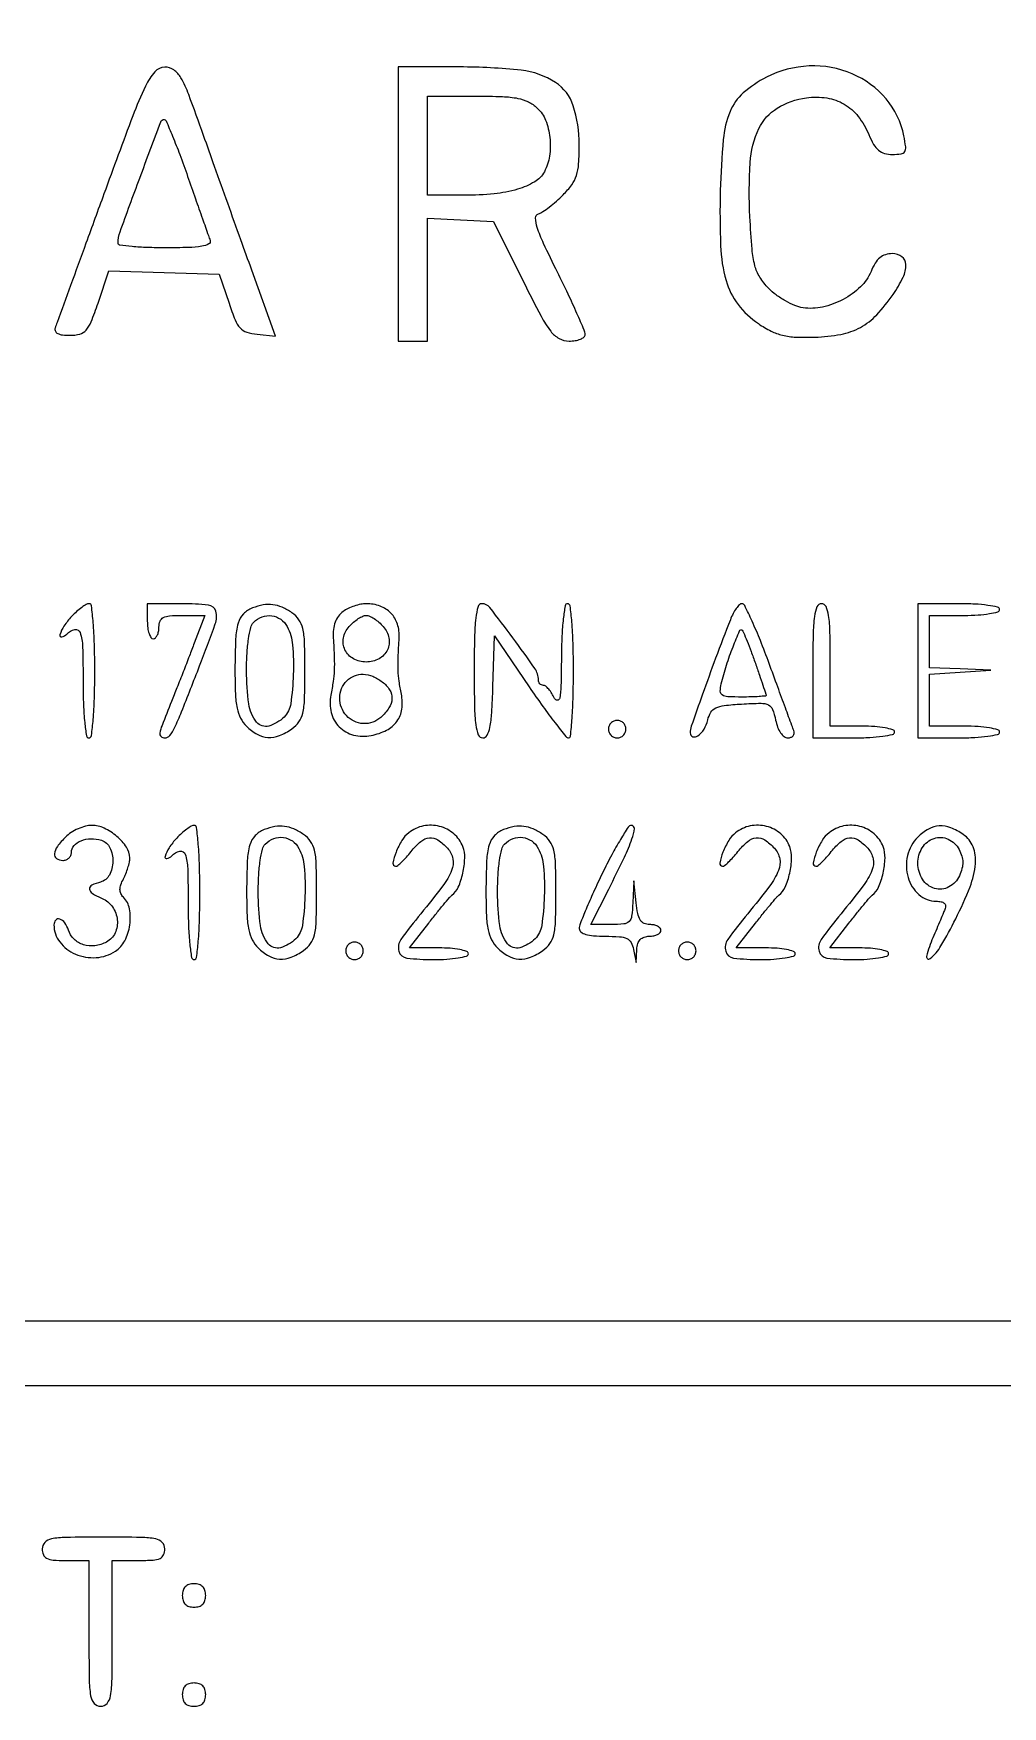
# Model space of a CAD drawing. Extents: x 0 to 1066, y 0 to 761.
# Drawn here: x 982.42 to 996.46, y 667.41 to 691.67 of the extents above; entities that cross this region are included whole.
import ezdxf

# ---------------------------------------------------------------- set-up
doc = ezdxf.new("R2010")
doc.units = 0
doc.header["$MEASUREMENT"] = 0

msp = doc.modelspace()

# ---------------------------------------------------------------- linework, layer by layer
for points in [[(982.655824, 748.540282, 0.000002), (992.073451, 729.761465, 0.000003), (1001.476501, 711.012148, 0.073166), (1001.582046, 710.861438, 0.516769), (1001.62967, 710.868157, 0.000161), (1002.660428, 712.865717, 0.00194), (1003.806305, 715.10946, 0.001155)], [(1015.781863, 710.854808, 0.000003), (1025.166237, 729.64381, 0.000005), (1034.526962, 748.386234, 0.116318)]]:
    msp.add_lwpolyline(points, format="xyb")
for points in [[(983.438321, 689.340206, 0.000125), (983.178494, 688.628008, 0.000192), (982.953778, 688.010838, 0.000062), (982.759407, 687.476168, 0.005486), (982.731319, 687.39615, 0.19987), (982.734355, 687.351539, 0.163442), (982.768481, 687.317487, 0.08584), (982.838547, 687.296653, 0.029451), (982.944608, 687.2904, 0.063377), (983.088652, 687.308732, 0.151257), (983.179416, 687.364806, 0.085588), (983.252443, 687.484887, 0.011993), (983.352844, 687.758541), (983.51197, 688.226681), (984.311225, 688.202691), (985.11048, 688.1787), (985.251256, 687.7557, 0.015823), (985.340084, 687.51454, 0.088464), (985.413048, 687.398427, 0.131798), (985.507605, 687.337657, 0.052683), (985.659601, 687.306236), (985.92717, 687.279771), (985.580771, 688.236836, -0.000626), (985.422791, 688.675031, -0.000357), (985.233039, 689.204612, -0.000357), (985.0429, 689.737672, -0.000593), (984.883436, 690.187432, 0.004174), (984.668048, 690.781379, 0.039874), (984.554275, 691.025615, 0.111494), (984.451111, 691.139118, 0.155434), (984.321, 691.179738, 0.217023), (984.176571, 691.112937, 0.065789), (984.041285, 690.905896, 0.022406), (983.856401, 690.471735, 0.001927)], [(987.705, 689.1939), (987.705, 687.2058), (987.9165, 687.2058), (988.128, 687.2058), (988.128, 688.098322), (988.128, 688.990844), (988.605515, 688.965472), (989.083029, 688.9401), (989.514965, 688.074843, 0.00524), (989.774392, 687.568504, 0.042513), (989.914698, 687.349096, 0.103701), (990.035239, 687.245441, 0.124492), (990.17955, 687.207693, 0.03953), (990.268636, 687.214018, 0.059003), (990.343859, 687.234656, 0.077896), (990.395039, 687.265413, 0.222097), (990.4122, 687.302141, 0.101173), (990.398837, 687.367506, 0.003503), (990.294604, 687.607112, 0.006419), (990.165258, 687.88902, 0.004427), (990.011874, 688.20505, -0.005651), (989.810215, 688.623147, -0.030942), (989.718102, 688.85631, -0.069495), (989.693966, 688.992334, -0.333024), (989.736111, 689.053137, 0.066853), (989.799063, 689.083956, 0.016549), (989.892663, 689.151041, 0.016633), (989.995614, 689.235703, 0.01598), (990.094137, 689.328121, 0.039181), (990.218617, 689.473805, 0.079849), (990.286511, 689.607664, 0.061618), (990.318683, 689.77774, 0.015969), (990.3276, 690.056868, 0.077191), (990.240308, 690.618928, 0.173312), (989.982161, 690.957544, 0.117566), (989.48735, 691.133778, 0.027031), (988.596017, 691.182), (987.705, 691.182)], [(993.040814, 691.033819, 0.063117), (992.704253, 690.804743, 0.115738), (992.513419, 690.535542, 0.074506), (992.415059, 690.129176, 0.015209), (992.371816, 689.388635, 0.016497), (992.375886, 688.587281, 0.060172), (992.455889, 688.086018, 0.092658), (992.629447, 687.738561, 0.081872), (992.92332, 687.4596, 0.03292), (993.106852, 687.352021, 0.057306), (993.272443, 687.291599, 0.048729), (993.465186, 687.264828, 0.017704), (993.741439, 687.263385, 0.039427), (994.118705, 687.304668, 0.078065), (994.401482, 687.405851, 0.078457), (994.638719, 687.588467, 0.040169), (994.87485, 687.88174, 0.035425), (995.021206, 688.133394, 0.119133), (995.06227, 688.318072, 0.236186), (995.003883, 688.429617, 0.157457), (994.863964, 688.4748, 0.076781), (994.765103, 688.459529, 0.098043), (994.684457, 688.415264, 0.081693), (994.616652, 688.336429, 0.03867), (994.555753, 688.216541, -0.104072), (994.403514, 687.994059, -0.068151), (994.151048, 687.811059, -0.067182), (993.854162, 687.70034, -0.093416), (993.571263, 687.690009, -0.059372), (993.452228, 687.722747, -0.031768), (993.314739, 687.789248, -0.031132), (993.181196, 687.876031, -0.0421), (993.073258, 687.97121, -0.049822), (992.944548, 688.135546, -0.077099), (992.872665, 688.300499, -0.044114), (992.832132, 688.5382, -0.007118), (992.800897, 689.007251, -0.028245), (992.804217, 689.794712, -0.095646), (992.931513, 690.290342, -0.146261), (993.196855, 690.585307, -0.103978), (993.618648, 690.734769, -0.070853), (993.914988, 690.732358, -0.095817), (994.166895, 690.643062, -0.09438), (994.370013, 690.464945, -0.066825), (994.523502, 690.20252, 0.030919), (994.594174, 690.05901, 0.087412), (994.665342, 689.973445, 0.109607), (994.751206, 689.928276, 0.066582), (994.86541, 689.913, 0.033327), (994.992328, 689.921469, 0.224914), (995.043783, 689.954868, 0.170995), (995.05844, 690.022342, 0.018145), (995.032244, 690.183528, 0.126521), (994.773902, 690.719569, 0.117144), (994.28238, 691.083065, 0.111931), (993.66046, 691.196626, 0.107719)], [(989.719448, 690.586504, -0.112816), (989.839514, 690.409524, -0.065368), (989.901119, 690.158717, -0.063424), (989.896733, 689.890821, -0.087308), (989.821786, 689.662537, -0.138284), (989.681571, 689.516839, -0.060684), (989.433634, 689.40951, -0.046588), (989.092504, 689.342414, -0.02528), (988.665276, 689.3208), (988.128, 689.3208), (988.128, 690.0399), (988.128, 690.759), (988.831148, 690.759, -0.008626), (989.216144, 690.752358, -0.039344), (989.438478, 690.727092, -0.067283), (989.590649, 690.675622, -0.072501)], [(984.651648, 689.595591, 0.000098), (984.76487, 689.271974, 0.000136), (984.866443, 688.982089, 0.000083), (984.952074, 688.738042, 0.001738), (984.977949, 688.66515, -0.381012), (984.957723, 688.615017, -0.074501), (984.856832, 688.582641, -0.033244), (984.664219, 688.564223, -0.007216), (984.330051, 688.5594, -0.008677), (984.067028, 688.563965, -0.01436), (983.845438, 688.578038, -0.008), (983.666068, 688.597512, -0.374775), (983.643416, 688.62285, -0.09024), (983.671954, 688.791494, -0.001995), (983.957825, 689.57073, -0.000802), (984.262426, 690.386868, -0.313454), (984.311032, 690.420441, -0.299479), (984.338457, 690.402277, -0.003058), (984.432648, 690.178076, -0.008532), (984.537338, 689.911764, -0.005282)], [(982.970696, 683.213648, 0.039156), (982.859377, 683.073644, 0.080619), (982.800859, 682.946915, 0.571002), (982.827906, 682.918795, 0.139035), (982.89972, 682.95888, -0.143265), (983.016889, 683.023012, -0.382594), (983.093119, 682.979909, -0.074675), (983.129541, 682.775453, -0.006804), (983.1366, 682.2567, 0.008575), (983.142202, 681.930093, 0.017647), (983.159976, 681.675075, 0.013417), (983.185345, 681.483578, 0.368504), (983.2212, 681.453, 0.377473), (983.257911, 681.48532, 0.010078), (983.282811, 681.717375, 0.014876), (983.300333, 682.024504, 0.00681), (983.3058, 682.4259, 0.007125), (983.300268, 682.814079, 0.01372), (983.282883, 683.124566, 0.007984), (983.258575, 683.36844, 0.380829), (983.224496, 683.3988, 0.13221), (983.182418, 683.387476, 0.026125), (983.116404, 683.344412, 0.02602), (983.042699, 683.28453, 0.021616)], [(984.0672, 683.145, 0.031626), (984.073356, 683.047773, 0.048861), (984.092051, 682.965754, 0.06271), (984.119291, 682.908929, 0.254951), (984.1518, 682.8912, 0.191087), (984.184107, 682.904015, 0.088204), (984.211549, 682.940902, 0.068025), (984.230166, 682.995646, 0.048028), (984.2364, 683.0604, -0.09368), (984.25269, 683.146584, -0.183196), (984.298938, 683.197642, -0.100317), (984.390323, 683.223175, -0.018124), (984.567506, 683.2296), (984.898612, 683.2296), (984.747807, 682.82775, -0.002082), (984.677115, 682.641735, -0.001115), (984.588338, 682.412554, -0.00111), (984.496703, 682.179087, -0.001735), (984.416701, 681.978618, 0.002616), (984.280144, 681.634675, 0.049029), (984.248596, 681.522749, 0.265827), (984.265995, 681.474007, 0.178944), (984.322814, 681.453, 0.228482), (984.392357, 681.486529, 0.055971), (984.461808, 681.59719, 0.018103), (984.564305, 681.831449, 0.001282), (984.824772, 682.495742, 0.006683), (985.052578, 683.105126, 0.154825), (985.059381, 683.288091, 0.307978), (984.952362, 683.378825, 0.026434), (984.5748, 683.3988), (984.0672, 683.3988)], [(985.59, 683.337136, 0.113416), (985.459607, 683.249907, 0.120304), (985.383795, 683.116224, 0.058698), (985.347172, 682.888073, 0.009981), (985.337495, 682.44705, 0.009509), (985.343543, 682.092232, 0.041212), (985.368406, 681.883288, 0.069503), (985.418895, 681.740374, 0.076906), (985.5054, 681.6222, 0.069596), (985.65922, 681.506129, 0.113111), (985.815712, 681.460756, 0.107977), (985.981555, 681.487211, 0.059497), (986.163376, 681.584697, 0.08589), (986.265247, 681.685954, 0.099618), (986.320719, 681.810678, 0.048119), (986.345685, 682.011406, 0.006894), (986.3514, 682.4259, 0.006894), (986.345685, 682.840394, 0.048119), (986.320719, 683.041122, 0.099618), (986.265247, 683.165846, 0.08589), (986.163376, 683.267103, 0.047737), (986.021983, 683.347237, 0.074807), (985.887562, 683.384566, 0.074512), (985.747722, 683.38076, 0.046976)], [(986.094623, 683.065962, -0.102775), (986.172545, 682.801532, -0.029091), (986.182712, 682.370218, -0.026553), (986.145602, 681.948102, -0.162564), (986.049257, 681.755143, -0.128792), (985.826716, 681.624984, -0.299107), (985.650681, 681.681028, -0.138243), (985.537159, 681.944702, -0.032964), (985.5054, 682.4259, -0.014015), (985.512368, 682.674437, -0.021885), (985.533699, 682.887422, -0.022192), (985.565275, 683.053431, -0.139153), (985.60692, 683.12808, -0.10819), (985.730552, 683.207299, -0.120833), (985.870923, 683.223344, -0.123406), (986.000577, 683.172719, -0.115908)], [(986.90337, 683.283875, 0.076886), (986.836427, 683.217007, 0.069525), (986.790034, 683.13079, 0.06166), (986.765253, 683.025743, 0.04229), (986.762314, 682.903175, -0.005769), (986.776389, 682.616291, -0.019971), (986.775933, 682.430394, -0.025275), (986.760879, 682.268872, -0.014209), (986.727175, 682.074723, 0.111338), (986.732651, 681.819617, 0.135878), (986.849484, 681.612368, 0.13569), (987.056422, 681.494533, 0.110894), (987.311963, 681.487627, 0.069467), (987.535703, 681.564909, 0.117954), (987.685632, 681.692768, 0.12477), (987.756351, 681.869007, 0.083203), (987.749208, 682.0875, -0.014935), (987.717355, 682.274366, -0.024907), (987.703147, 682.43329, -0.019358), (987.703027, 682.618298, -0.005624), (987.717086, 682.903175, 0.09204), (987.692506, 683.101992, 0.115532), (987.597843, 683.261134, 0.113962), (987.441176, 683.363151, 0.087787), (987.2397, 683.3988, 0.051755), (987.159672, 683.390494, 0.030617), (987.066999, 683.365041, 0.030376), (986.976631, 683.327895, 0.045191)], [(987.487131, 683.067438, -0.136892), (987.569631, 682.902365, -0.161261), (987.547356, 682.729822, -0.155847), (987.425156, 682.600572, -0.126728), (987.2397, 682.5528, -0.126728), (987.054244, 682.600572, -0.155847), (986.932044, 682.729822, -0.161261), (986.909769, 682.902365, -0.136892), (986.992269, 683.067438, -0.030996), (987.055854, 683.129497, -0.032796), (987.125488, 683.181965, -0.034751), (987.191034, 683.218686, -0.110751), (987.2397, 683.2296, -0.110751), (987.288366, 683.218686, -0.034751), (987.353912, 683.181965, -0.032796), (987.423546, 683.129497, -0.030996)], [(988.8048, 682.4259, 0.004429), (988.809394, 681.907264, 0.027171), (988.828637, 681.640621, 0.059675), (988.864661, 681.496892, 0.310982), (988.928406, 681.453, 0.277265), (988.990771, 681.490463, 0.072942), (989.031647, 681.60482, 0.034361), (989.058805, 681.814232, 0.006805), (989.076456, 682.192225), (989.1009, 682.931449), (989.602607, 682.192225, 0.006004), (989.799916, 681.908888, 0.009362), (989.977307, 681.670147, 0.004131), (990.132312, 681.472883, 0.227962), (990.173657, 681.453, 0.387916), (990.201527, 681.478453, 0.004865), (990.22263, 681.738789, 0.011107), (990.238014, 682.052858, 0.006683), (990.243, 682.4259, 0.00681), (990.237533, 682.827296, 0.014876), (990.220011, 683.134425, 0.010078), (990.195111, 683.36648, 0.377473), (990.1584, 683.3988, 0.365542), (990.122672, 683.368651, 0.013518), (990.095795, 683.180581, 0.017906), (990.076057, 682.931596, 0.008996), (990.068074, 682.61625, -0.003938), (990.061862, 682.207407, -0.035053), (990.045131, 682.028304, -0.356692), (990.01198, 681.999091, -0.298005), (989.970546, 682.02405, 0.02844), (989.930142, 682.096925, 0.036638), (989.884657, 682.158485, 0.03992), (989.840698, 682.202095, 0.177225), (989.807072, 682.2144, -0.108592), (989.779728, 682.220409, -0.099715), (989.756454, 682.237431, -0.095435), (989.740847, 682.26287, -0.090241), (989.7354, 682.292803, 0.152085), (989.683819, 682.458459, 0.008545), (989.366879, 682.901655, 0.006748), (989.030514, 683.342847, 0.230431), (988.915551, 683.3988, 0.337836), (988.860105, 683.35651, 0.038584), (988.828358, 683.191856, 0.023331), (988.809672, 682.912102, 0.00501)], [(992.517162, 683.16615, 0.003339), (992.304198, 682.607358, 0.004151), (992.113961, 682.084806, 0.001707), (991.951204, 681.6209, 0.083697), (991.935, 681.524779, 0.312627), (991.972716, 681.470353, 0.254015), (992.044692, 681.480401, 0.097401), (992.135321, 681.579578, 0.079193), (992.189904, 681.713072, -0.07731), (992.234763, 681.823965, -0.149045), (992.305094, 681.887692, -0.082541), (992.428843, 681.922681, -0.013238), (992.67991, 681.943914, -0.009846), (992.962714, 681.954722, -0.115249), (993.069924, 681.931762, -0.196754), (993.129607, 681.866633, -0.038982), (993.173497, 681.711264, 0.041225), (993.202783, 681.609343, 0.059746), (993.246111, 681.52643, 0.075165), (993.297389, 681.471492, 0.169033), (993.350526, 681.453, 0.089058), (993.395381, 681.461053, 0.134074), (993.427487, 681.484064, 0.146727), (993.441672, 681.518473, 0.114656), (993.43646, 681.55875, -0.001304), (993.409275, 681.632221, -0.000057), (993.315366, 681.888161, -0.000097), (993.204077, 682.191759, -0.000069), (993.079612, 682.53165, 0.007359), (992.952364, 682.864054, 0.011707), (992.832739, 683.144075, 0.005672), (992.725123, 683.373561, 0.287814), (992.684909, 683.3988, 0.199229), (992.64926, 683.384008, 0.039891), (992.603748, 683.330459, 0.036519), (992.557453, 683.255236, 0.026979)], [(993.7116, 682.4259), (993.7116, 681.453), (994.3038, 681.453, 0.01259), (994.537041, 681.458874, 0.022889), (994.7268, 681.477171, 0.020168), (994.868595, 681.5033, 0.350432), (994.896, 681.5376, 0.332234), (994.871291, 681.570681, 0.026982), (994.759318, 681.597349, 0.027868), (994.609066, 681.616096, 0.017105), (994.4307, 681.6222), (993.9654, 681.6222), (993.9654, 682.5105, 0.004841), (993.96078, 682.98764, 0.030643), (993.941229, 683.2296, 0.072528), (993.903646, 683.357076, 0.292784), (993.8385, 683.3988, 0.303591), (993.77267, 683.354771, 0.065619), (993.735509, 683.2155, 0.028132), (993.716127, 682.95211, 0.004301)], [(995.2344, 682.4259), (995.2344, 681.453), (995.8266, 681.453, 0.01259), (996.059841, 681.458874, 0.022889), (996.2496, 681.477171, 0.020168), (996.391395, 681.5033, 0.350432), (996.4188, 681.5376, 0.339565), (996.393147, 681.571018, 0.024068), (996.27075, 681.597525, 0.025878), (996.10716, 681.616157, 0.015416), (995.9112, 681.6222), (995.4036, 681.6222), (995.4036, 681.998479), (995.4036, 682.374758), (995.84775, 682.405829), (996.2919, 682.436901), (995.84775, 682.45255), (995.4036, 682.4682), (995.4036, 682.8489), (995.4036, 683.2296), (995.9112, 683.2296, 0.015416), (996.10716, 683.235643, 0.025878), (996.27075, 683.254275, 0.024068), (996.393147, 683.280782, 0.339565), (996.4188, 683.3142, 0.350432), (996.391395, 683.3485, 0.020168), (996.2496, 683.374629, 0.022889), (996.059841, 683.392926, 0.01259), (995.8266, 683.3988), (995.2344, 683.3988)], [(992.879439, 682.535159, -0.001619), (992.938986, 682.364305, -0.00251), (992.989163, 682.21642, -0.000754), (993.031873, 682.087786, -0.079938), (993.0348, 682.069598, -0.38845), (993.025824, 682.059788, -0.004704), (992.932498, 682.052367, -0.010918), (992.820073, 682.046954, -0.006568), (992.686538, 682.0452, -0.011917), (992.479261, 682.050141, -0.129665), (992.400269, 682.075058, -0.261064), (992.371431, 682.128272, -0.057007), (992.385238, 682.23555, -0.016319), (992.461392, 682.505948, -0.015754), (992.555825, 682.774043, -0.008409), (992.650465, 683.006265, -0.530946), (992.687066, 683.013334, -0.097384), (992.707167, 682.983393, -0.003648), (992.758843, 682.857603, -0.006476), (992.817226, 682.706873, -0.004498)], [(987.47235, 682.265833, -0.089841), (987.57915, 682.149404, -0.152321), (987.612956, 682.02272, -0.135005), (987.569858, 681.888145, -0.064317), (987.450856, 681.748789, -0.200654), (987.198191, 681.65955, -0.195122), (986.953373, 681.775385, -0.190943), (986.855129, 682.031628, -0.195996), (986.96052, 682.28208, -0.101219), (987.068968, 682.353698, -0.103777), (987.195845, 682.376142, -0.091931), (987.333438, 682.346084, -0.062802)], [(990.7506, 681.5799, 0.099038), (990.760288, 681.53147, 0.097945), (990.787877, 681.490277, 0.097945), (990.82907, 681.462688, 0.099038), (990.8775, 681.453, 0.099038), (990.92593, 681.462688, 0.097945), (990.967123, 681.490277, 0.097945), (990.994712, 681.53147, 0.099038), (991.0044, 681.5799, 0.099038), (990.994712, 681.62833, 0.097945), (990.967123, 681.669523, 0.097945), (990.92593, 681.697112, 0.099038), (990.8775, 681.7068, 0.099038), (990.82907, 681.697112, 0.097945), (990.787877, 681.669523, 0.097945), (990.760288, 681.62833, 0.099038)], [(982.8828, 680.0148, 0.03587), (982.763403, 679.876923, 0.130134), (982.720414, 679.770274, 0.282829), (982.750636, 679.703836, 0.149252), (982.8405, 679.6764, 0.091732), (982.888945, 679.685363, 0.095925), (982.930123, 679.711018, 0.099462), (982.95768, 679.749285, 0.106859), (982.9674, 679.794249, -0.18759), (983.004924, 679.890744, -0.112358), (983.107444, 679.961679, -0.091262), (983.251292, 679.990761, -0.081377), (983.402318, 679.968717, -0.209447), (983.525302, 679.860796, -0.114818), (983.56765, 679.661111, -0.115362), (983.517436, 679.463936, -0.212083), (983.3904, 679.362513, 0.04542), (983.26156, 679.315985, 0.315491), (983.229916, 679.261005, 0.240185), (983.268801, 679.199038, 0.031388), (983.41155, 679.125411, -0.138201), (983.56194, 679.001769, -0.126952), (983.631768, 678.813682, -0.134704), (983.600169, 678.623761, -0.163108), (983.476875, 678.493003, -0.091937), (983.308132, 678.439315, -0.10716), (983.140832, 678.454215, -0.116616), (983.005023, 678.534614, -0.124834), (982.923727, 678.665528, 0.077953), (982.871447, 678.770276, 0.153864), (982.797997, 678.825759, 0.308512), (982.739858, 678.810487, 0.180786), (982.7136, 678.740238, 0.166662), (982.798239, 678.493367, 0.127371), (983.02589, 678.317836, 0.11746), (983.326196, 678.266406, 0.12967), (983.605338, 678.359573, 0.131218), (983.740706, 678.510893, 0.08075), (983.813547, 678.740089, 0.082634), (983.809242, 678.974998, 0.151693), (983.720963, 679.142797, -0.086488), (983.683792, 679.195659, -0.110523), (983.670825, 679.253604, -0.086646), (983.682794, 679.322154, -0.036435), (983.720963, 679.407956, 0.027397), (983.756353, 679.483795, 0.021935), (983.786247, 679.56885, 0.022447), (983.806945, 679.650176, 0.051128), (983.8134, 679.713138, 0.147969), (983.766849, 679.866994, 0.068874), (983.627206, 680.024568, 0.06685), (983.443206, 680.143709, 0.110729), (983.2635, 680.184, 0.065559), (983.170177, 680.171711, 0.03911), (983.064426, 680.134298, 0.038504), (982.9631, 680.079574, 0.053359)], [(984.493496, 679.998848, 0.039156), (984.382177, 679.858844, 0.080619), (984.323659, 679.732115, 0.571002), (984.350706, 679.703995, 0.139035), (984.42252, 679.74408, -0.143265), (984.539689, 679.808212, -0.382594), (984.615919, 679.765109, -0.074675), (984.652341, 679.560653, -0.006804), (984.6594, 679.0419, 0.008575), (984.665002, 678.715293, 0.017647), (984.682776, 678.460275, 0.013417), (984.708145, 678.268778, 0.368504), (984.744, 678.2382, 0.377473), (984.780711, 678.27052, 0.010078), (984.805611, 678.502575, 0.014876), (984.823133, 678.809704, 0.00681), (984.8286, 679.2111, 0.007125), (984.823068, 679.599279, 0.01372), (984.805683, 679.909766, 0.007984), (984.781375, 680.15364, 0.380829), (984.747296, 680.184, 0.13221), (984.705218, 680.172676, 0.026125), (984.639204, 680.129612, 0.02602), (984.565499, 680.06973, 0.021616)], [(985.7592, 680.122336, 0.113416), (985.628807, 680.035107, 0.120304), (985.552995, 679.901424, 0.058698), (985.516372, 679.673273, 0.009981), (985.506695, 679.23225, 0.009509), (985.512743, 678.877432, 0.041212), (985.537606, 678.668488, 0.069503), (985.588095, 678.525574, 0.076906), (985.6746, 678.4074, 0.069596), (985.82842, 678.291329, 0.113111), (985.984912, 678.245956, 0.107977), (986.150755, 678.272411, 0.059497), (986.332576, 678.369897, 0.08589), (986.434447, 678.471154, 0.099618), (986.489919, 678.595878, 0.048119), (986.514885, 678.796606, 0.006894), (986.5206, 679.2111, 0.006894), (986.514885, 679.625594, 0.048119), (986.489919, 679.826322, 0.099618), (986.434447, 679.951046, 0.08589), (986.332576, 680.052303, 0.047737), (986.191183, 680.132437, 0.074807), (986.056762, 680.169766, 0.074512), (985.916922, 680.16596, 0.046976)], [(987.856612, 680.07825, 0.089805), (987.757163, 679.966105, 0.043236), (987.671587, 679.793347, 0.048498), (987.62747, 679.637926, 0.467869), (987.665973, 679.5918, 0.172696), (987.696949, 679.602828, 0.018536), (987.755082, 679.653928, 0.021071), (987.821439, 679.722294, 0.015459), (987.889315, 679.8033, -0.048077), (988.031074, 679.951676, -0.156002), (988.154799, 680.004366, -0.172274), (988.278221, 679.973101, -0.061561), (988.417731, 679.852638, -0.136975), (988.494641, 679.698686, -0.145477), (988.478182, 679.531057, -0.065719), (988.347298, 679.301429, -0.01098), (988.031027, 678.903259, 0.018012), (987.743005, 678.529996, 0.225643), (987.712376, 678.359085, 0.30586), (987.826573, 678.260804, 0.029253), (988.2126, 678.2382, 0.015416), (988.40856, 678.244243, 0.025878), (988.57215, 678.262875, 0.024068), (988.694547, 678.289382, 0.339565), (988.7202, 678.3228, 0.323443), (988.696367, 678.355789, 0.030987), (988.594773, 678.382549, 0.030258), (988.456883, 678.401292, 0.018653), (988.293213, 678.4074), (987.866227, 678.4074), (988.145163, 678.76695, -0.003854), (988.256243, 678.907875, -0.005166), (988.359246, 679.033814, -0.003638), (988.447288, 679.137673, -0.053157), (988.482257, 679.170522, 0.129692), (988.5743, 679.28792, 0.046816), (988.64021, 679.491283, 0.046836), (988.667873, 679.709239, 0.099316), (988.639987, 679.876362, 0.124768), (988.510012, 680.061705, 0.115191), (988.303698, 680.169534, 0.11323), (988.068004, 680.175835, 0.117392)], [(989.2278, 680.122336, 0.113416), (989.097407, 680.035107, 0.120304), (989.021595, 679.901424, 0.058698), (988.984972, 679.673273, 0.009981), (988.975295, 679.23225, 0.009509), (988.981343, 678.877432, 0.041212), (989.006206, 678.668488, 0.069503), (989.056695, 678.525574, 0.076906), (989.1432, 678.4074, 0.069596), (989.29702, 678.291329, 0.113111), (989.453512, 678.245956, 0.107977), (989.619355, 678.272411, 0.059497), (989.801176, 678.369897, 0.08589), (989.903047, 678.471154, 0.099618), (989.958519, 678.595878, 0.048119), (989.983485, 678.796606, 0.006894), (989.9892, 679.2111, 0.006894), (989.983485, 679.625594, 0.048119), (989.958519, 679.826322, 0.099618), (989.903047, 679.951046, 0.08589), (989.801176, 680.052303, 0.047737), (989.659783, 680.132437, 0.074807), (989.525362, 680.169766, 0.074512), (989.385522, 680.16596, 0.046976)], [(990.662957, 679.490525, 0.005778), (990.534492, 679.216852, 0.008005), (990.426111, 678.96838, 0.005328), (990.341171, 678.758554, 0.093771), (990.3276, 678.686825, 0.235775), (990.351673, 678.638612, 0.08989), (990.42067, 678.60397, 0.052612), (990.535797, 678.582915, 0.018942), (990.702416, 678.5766, -0.016295), (990.910072, 678.569831, -0.092288), (991.016903, 678.54264, -0.159215), (991.077635, 678.486169, -0.079084), (991.113895, 678.38625), (991.150558, 678.1959), (991.162079, 678.38625, -0.059561), (991.177469, 678.471098, -0.115773), (991.212023, 678.530216, -0.125898), (991.266981, 678.564738, -0.077752), (991.3428, 678.5766, 0.048028), (991.407554, 678.582834, 0.068025), (991.462298, 678.601451, 0.088204), (991.499185, 678.628893, 0.191087), (991.512, 678.6612, 0.186306), (991.499532, 678.693499, 0.08974), (991.463798, 678.720949, 0.069574), (991.410701, 678.739558, 0.049583), (991.347907, 678.7458, -0.106875), (991.266769, 678.763344, -0.148219), (991.211179, 678.812118, -0.090066), (991.174728, 678.904267, -0.023205), (991.150628, 679.06305), (991.117443, 679.3803), (991.103222, 679.06305, -0.019641), (991.086846, 678.868732, -0.164707), (991.049086, 678.79053, -0.177005), (990.972941, 678.7543, -0.023434), (990.791682, 678.7458), (990.494364, 678.7458), (990.754149, 679.260431, 0.005112), (990.981475, 679.722444, 0.026039), (991.091683, 679.986816, 0.057887), (991.126305, 680.136535, 0.447294), (991.083863, 680.184, 0.252791), (991.037778, 680.15911, 0.008717), (990.924932, 679.980292, 0.014422), (990.797673, 679.756303, 0.00935)], [(992.594212, 680.07825, 0.089805), (992.494763, 679.966105, 0.043236), (992.409187, 679.793347, 0.048498), (992.36507, 679.637926, 0.467869), (992.403573, 679.5918, 0.172696), (992.434549, 679.602828, 0.018536), (992.492682, 679.653928, 0.021071), (992.559039, 679.722294, 0.015459), (992.626915, 679.8033, -0.048077), (992.768674, 679.951676, -0.156002), (992.892399, 680.004366, -0.172274), (993.015821, 679.973101, -0.061561), (993.155331, 679.852638, -0.136975), (993.232241, 679.698686, -0.145477), (993.215782, 679.531057, -0.065719), (993.084898, 679.301429, -0.01098), (992.768627, 678.903259, 0.018012), (992.480605, 678.529996, 0.225643), (992.449976, 678.359085, 0.30586), (992.564173, 678.260804, 0.029253), (992.9502, 678.2382, 0.015416), (993.14616, 678.244243, 0.025878), (993.30975, 678.262875, 0.024068), (993.432147, 678.289382, 0.339565), (993.4578, 678.3228, 0.323443), (993.433967, 678.355789, 0.030987), (993.332373, 678.382549, 0.030258), (993.194483, 678.401292, 0.018653), (993.030813, 678.4074), (992.603827, 678.4074), (992.882763, 678.76695, -0.003854), (992.993843, 678.907875, -0.005166), (993.096846, 679.033814, -0.003638), (993.184888, 679.137673, -0.053157), (993.219857, 679.170522, 0.129692), (993.3119, 679.28792, 0.046816), (993.37781, 679.491283, 0.046836), (993.405473, 679.709239, 0.099316), (993.377587, 679.876362, 0.124768), (993.247612, 680.061705, 0.115191), (993.041298, 680.169534, 0.11323), (992.805604, 680.175835, 0.117392)], [(993.947812, 680.07825, 0.089805), (993.848363, 679.966105, 0.043236), (993.762787, 679.793347, 0.048498), (993.71867, 679.637926, 0.467869), (993.757173, 679.5918, 0.172696), (993.788149, 679.602828, 0.018536), (993.846282, 679.653928, 0.021071), (993.912639, 679.722294, 0.015459), (993.980515, 679.8033, -0.048077), (994.122274, 679.951676, -0.156002), (994.245999, 680.004366, -0.172274), (994.369421, 679.973101, -0.061561), (994.508931, 679.852638, -0.136975), (994.585841, 679.698686, -0.145477), (994.569382, 679.531057, -0.065719), (994.438498, 679.301429, -0.01098), (994.122227, 678.903259, 0.018012), (993.834205, 678.529996, 0.225643), (993.803576, 678.359085, 0.30586), (993.917773, 678.260804, 0.029253), (994.3038, 678.2382, 0.015416), (994.49976, 678.244243, 0.025878), (994.66335, 678.262875, 0.024068), (994.785747, 678.289382, 0.339565), (994.8114, 678.3228, 0.323443), (994.787567, 678.355789, 0.030987), (994.685973, 678.382549, 0.030258), (994.548083, 678.401292, 0.018653), (994.384413, 678.4074), (993.957427, 678.4074), (994.236363, 678.76695, -0.003854), (994.347443, 678.907875, -0.005166), (994.450446, 679.033814, -0.003638), (994.538488, 679.137673, -0.053157), (994.573457, 679.170522, 0.129692), (994.6655, 679.28792, 0.046816), (994.73141, 679.491283, 0.046836), (994.759073, 679.709239, 0.099316), (994.731187, 679.876362, 0.124768), (994.601212, 680.061705, 0.115191), (994.394898, 680.169534, 0.11323), (994.159204, 680.175835, 0.117392)], [(995.2344, 680.0148, 0.139379), (995.084325, 679.745506, 0.128891), (995.092222, 679.428647, 0.143161), (995.250405, 679.179494, 0.182159), (995.503294, 679.0842, -0.051208), (995.571236, 679.077223, -0.121538), (995.616762, 679.055425, -0.179927), (995.636594, 679.02129, -0.141404), (995.631834, 678.97845, -0.001986), (995.606836, 678.918591, -0.000384), (995.561126, 678.810572, -0.000408), (995.507609, 678.684664, -0.000377), (995.452447, 678.55545, 0.03984), (995.361451, 678.285029, 0.723555), (995.412523, 678.252793, 0.087468), (995.569901, 678.43715, 0.016403), (995.783236, 678.828288, 0.023382), (995.990629, 679.292995, 0.071139), (996.0696, 679.628807, 0.117334), (996.033997, 679.873188, 0.146411), (995.892376, 680.052303, 0.059497), (995.710555, 680.149789, 0.107977), (995.544712, 680.176244, 0.113111), (995.38822, 680.130871, 0.069596)], [(986.263823, 679.851162, -0.102775), (986.341745, 679.586732, -0.029091), (986.351912, 679.155418, -0.026553), (986.314802, 678.733302, -0.162564), (986.218457, 678.540343, -0.128792), (985.995916, 678.410184, -0.299107), (985.819881, 678.466228, -0.138243), (985.706359, 678.729902, -0.032964), (985.6746, 679.2111, -0.014015), (985.681568, 679.459637, -0.021885), (985.702899, 679.672622, -0.022192), (985.734475, 679.838631, -0.139153), (985.77612, 679.91328, -0.10819), (985.899752, 679.992499, -0.120833), (986.040123, 680.008544, -0.123406), (986.169777, 679.957919, -0.115908)], [(989.732423, 679.851162, -0.102775), (989.810345, 679.586732, -0.029091), (989.820512, 679.155418, -0.026553), (989.783402, 678.733302, -0.162564), (989.687057, 678.540343, -0.128792), (989.464516, 678.410184, -0.299107), (989.288481, 678.466228, -0.138243), (989.174959, 678.729902, -0.032964), (989.1432, 679.2111, -0.014015), (989.150168, 679.459637, -0.021885), (989.171499, 679.672622, -0.022192), (989.203075, 679.838631, -0.139153), (989.24472, 679.91328, -0.10819), (989.368352, 679.992499, -0.120833), (989.508723, 680.008544, -0.123406), (989.638377, 679.957919, -0.115908)], [(995.832327, 679.834899, -0.04872), (995.87188, 679.73977, -0.071141), (995.885835, 679.650237, -0.068514), (995.874306, 679.557914, -0.041644), (995.837117, 679.454199, -0.163978), (995.684354, 679.291067, -0.198343), (995.477273, 679.269968, -0.180832), (995.301496, 679.403002, -0.142231), (995.2344, 679.6341, -0.139861), (995.298986, 679.860477, -0.174481), (995.469332, 679.995289, -0.191445), (995.674027, 679.984159, -0.163116)], [(986.9436, 678.3651, 0.099038), (986.953288, 678.31667, 0.097945), (986.980877, 678.275477, 0.097945), (987.02207, 678.247888, 0.099038), (987.0705, 678.2382, 0.099038), (987.11893, 678.247888, 0.097945), (987.160123, 678.275477, 0.097945), (987.187712, 678.31667, 0.099038), (987.1974, 678.3651, 0.099038), (987.187712, 678.41353, 0.097945), (987.160123, 678.454723, 0.097945), (987.11893, 678.482312, 0.099038), (987.0705, 678.492, 0.099038), (987.02207, 678.482312, 0.097945), (986.980877, 678.454723, 0.097945), (986.953288, 678.41353, 0.099038)], [(991.7658, 678.3651, 0.099038), (991.775488, 678.31667, 0.097945), (991.803077, 678.275477, 0.097945), (991.84427, 678.247888, 0.099038), (991.8927, 678.2382, 0.099038), (991.94113, 678.247888, 0.097945), (991.982323, 678.275477, 0.097945), (992.009912, 678.31667, 0.099038), (992.0196, 678.3651, 0.099038), (992.009912, 678.41353, 0.097945), (991.982323, 678.454723, 0.097945), (991.94113, 678.482312, 0.099038), (991.8927, 678.492, 0.099038), (991.84427, 678.482312, 0.097945), (991.803077, 678.454723, 0.097945), (991.775488, 678.41353, 0.099038)], [(982.5444, 669.6936, 0.094959), (982.560963, 669.607174, 0.184152), (982.60785, 669.556125, 0.098846), (982.700839, 669.53073, 0.017388), (982.8828, 669.5244), (983.2212, 669.5244), (983.2212, 668.4669, 0.002827), (983.224931, 667.806941, 0.036854), (983.245734, 667.562737, 0.138781), (983.296994, 667.452268, 0.218517), (983.3904, 667.4094, 0.218517), (983.483806, 667.452268, 0.138781), (983.535066, 667.562737, 0.036854), (983.555869, 667.806941, 0.002827), (983.5596, 668.4669), (983.5596, 669.5244), (983.9403, 669.5244, 0.013964), (984.150058, 669.530259, 0.090841), (984.252263, 669.55495, 0.188085), (984.302834, 669.605995, 0.102588), (984.321, 669.6936, 0.193568), (984.283802, 669.786085, 0.15568), (984.188813, 669.837621, 0.043488), (983.979805, 669.858867, 0.003595), (983.4327, 669.8628, 0.003595), (982.885595, 669.858867, 0.043488), (982.676588, 669.837621, 0.15568), (982.581598, 669.786085, 0.193568)], [(984.5748, 669.0168, 0.072254), (984.585531, 668.942931, 0.124864), (984.6171, 668.8899, 0.124864), (984.670131, 668.858331, 0.072254), (984.744, 668.8476, 0.072254), (984.817869, 668.858331, 0.124864), (984.8709, 668.8899, 0.124864), (984.902469, 668.942931, 0.072254), (984.9132, 669.0168, 0.072254), (984.902469, 669.090669, 0.124864), (984.8709, 669.1437, 0.124864), (984.817869, 669.175269, 0.072254), (984.744, 669.186, 0.072254), (984.670131, 669.175269, 0.124864), (984.6171, 669.1437, 0.124864), (984.585531, 669.090669, 0.072254)], [(984.5748, 667.5786, 0.072254), (984.585531, 667.504731, 0.124864), (984.6171, 667.4517, 0.124864), (984.670131, 667.420131, 0.072254), (984.744, 667.4094, 0.072254), (984.817869, 667.420131, 0.124864), (984.8709, 667.4517, 0.124864), (984.902469, 667.504731, 0.072254), (984.9132, 667.5786, 0.072254), (984.902469, 667.652469, 0.124864), (984.8709, 667.7055, 0.124864), (984.817869, 667.737069, 0.072254), (984.744, 667.7478, 0.072254), (984.670131, 667.737069, 0.124864), (984.6171, 667.7055, 0.124864), (984.585531, 667.652469, 0.072254)]]:
    msp.add_lwpolyline(points, format="xyb", close=True)
msp.add_lwpolyline([(964.44, 672.5277), (964.44, 672.0624), (1008.8973, 672.0624), (1053.3546, 672.0624), (1053.3546, 672.5277), (1053.3546, 672.993), (1008.8973, 672.993), (964.44, 672.993)], close=True)

doc.saveas('drawing.dxf')
